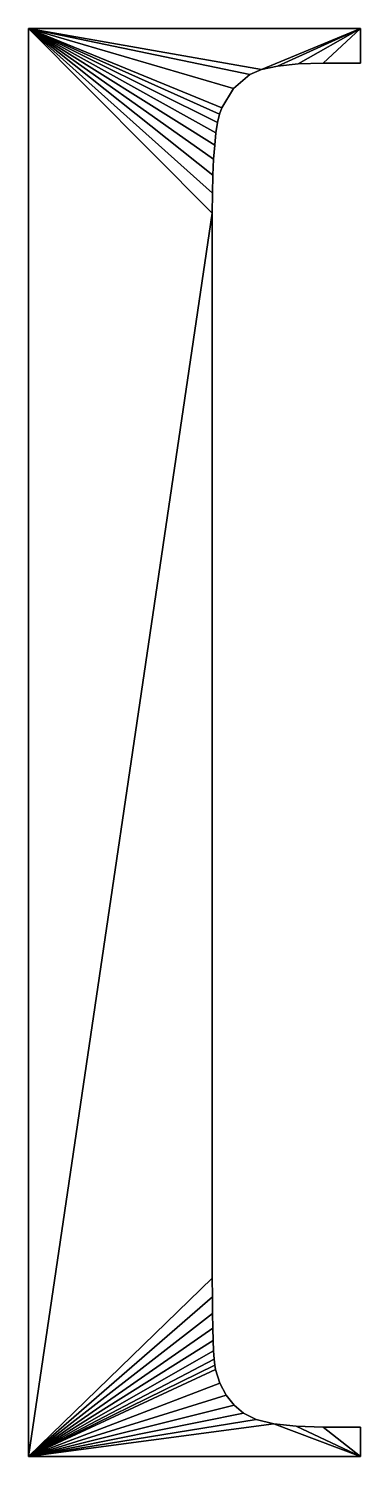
# Model space of a CAD drawing. Header units: metres. Extents: x 0.15 to 0.42, y -0.26 to 0.93.
import ezdxf

# ---------------------------------------------------------------- set-up
doc = ezdxf.new("R2010")
doc.units = ezdxf.units.M

msp = doc.modelspace()

# ---------------------------------------------------------------- meshes
at = {"layer": 'Armanisoft_0', "linetype": 'CONTINUOUS'}
mesh = msp.add_polyface(dxfattribs=at)
corners = [(0.147104, -0.257622), (0.147104, 0.932927), (0.42378, 0.932927), (0.42378, 0.903963), (0.392671, 0.903963), (0.371749, 0.903376), (0.354582, 0.901615), (0.34117, 0.898679), (0.331513, 0.894569), (0.317888, 0.882948), (0.30813, 0.866877), (0.306296, 0.861501), (0.304706, 0.854521), (0.303361, 0.845938), (0.302261, 0.835751), (0.301405, 0.823959), (0.300794, 0.810565), (0.300427, 0.795566), (0.300305, 0.778963), (0.300305, -0.108994), (0.300345, -0.124619), (0.300467, -0.138495), (0.30067, -0.150622), (0.300955, -0.160999), (0.30132, -0.169628), (0.301767, -0.176507), (0.302295, -0.181637), (0.302904, -0.185018), (0.306679, -0.196664), (0.311837, -0.206643), (0.318379, -0.214957), (0.326303, -0.221604), (0.336913, -0.226691), (0.351511, -0.230325), (0.370097, -0.232505), (0.392671, -0.233232), (0.42378, -0.233232), (0.42378, -0.257622), (0.147104, -0.257622), (0.285442, 1.747531), (-1.124436, -0.367287), (1.69532, -0.367287), (0.147104, -0.257622, 0.229421), (0.147104, 0.932927, 0.229421), (0.42378, 0.932927, 0.229421), (0.42378, 0.903963, 0.229421), (0.392671, 0.903963, 0.229421), (0.371749, 0.903376, 0.229421), (0.354582, 0.901615, 0.229421), (0.34117, 0.898679, 0.229421), (0.331513, 0.894569, 0.229421), (0.317888, 0.882948, 0.229421), (0.30813, 0.866877, 0.229421), (0.306296, 0.861501, 0.229421), (0.304706, 0.854521, 0.229421), (0.303361, 0.845938, 0.229421), (0.302261, 0.835751, 0.229421), (0.301405, 0.823959, 0.229421), (0.300794, 0.810565, 0.229421), (0.300427, 0.795566, 0.229421), (0.300305, 0.778963, 0.229421), (0.300305, -0.108994, 0.229421), (0.300345, -0.124619, 0.229421), (0.300467, -0.138495, 0.229421), (0.30067, -0.150622, 0.229421), (0.300955, -0.160999, 0.229421), (0.30132, -0.169628, 0.229421), (0.301767, -0.176507, 0.229421), (0.302295, -0.181637, 0.229421), (0.302904, -0.185018, 0.229421), (0.306679, -0.196664, 0.229421), (0.311837, -0.206643, 0.229421), (0.318379, -0.214957, 0.229421), (0.326303, -0.221604, 0.229421), (0.336913, -0.226691, 0.229421), (0.351511, -0.230325, 0.229421), (0.370097, -0.232505, 0.229421), (0.392671, -0.233232, 0.229421), (0.42378, -0.233232, 0.229421), (0.42378, -0.257622, 0.229421), (0.147104, -0.257622, 0.229421), (0.285442, 1.747531, 0.229421), (-1.124436, -0.367287, 0.229421), (1.69532, -0.367287, 0.229421), (0.147104, -0.257622), (0.147104, -0.257622, 0.229421), (0.147104, 0.932927), (0.147104, 0.932927, 0.229421), (0.42378, 0.932927), (0.42378, 0.932927, 0.229421), (0.42378, 0.903963), (0.42378, 0.903963, 0.229421), (0.392671, 0.903963), (0.392671, 0.903963, 0.229421), (0.371749, 0.903376), (0.371749, 0.903376, 0.229421), (0.354582, 0.901615), (0.354582, 0.901615, 0.229421), (0.34117, 0.898679), (0.34117, 0.898679, 0.229421), (0.331513, 0.894569), (0.331513, 0.894569, 0.229421), (0.317888, 0.882948), (0.317888, 0.882948, 0.229421), (0.30813, 0.866877), (0.30813, 0.866877, 0.229421), (0.306296, 0.861501), (0.306296, 0.861501, 0.229421), (0.304706, 0.854521), (0.304706, 0.854521, 0.229421), (0.303361, 0.845938), (0.303361, 0.845938, 0.229421), (0.302261, 0.835751), (0.302261, 0.835751, 0.229421), (0.301405, 0.823959), (0.301405, 0.823959, 0.229421), (0.300794, 0.810565), (0.300794, 0.810565, 0.229421), (0.300427, 0.795566), (0.300427, 0.795566, 0.229421), (0.300305, 0.778963), (0.300305, 0.778963, 0.229421), (0.300305, -0.108994), (0.300305, -0.108994, 0.229421), (0.300345, -0.124619), (0.300345, -0.124619, 0.229421), (0.300467, -0.138495), (0.300467, -0.138495, 0.229421), (0.30067, -0.150622), (0.30067, -0.150622, 0.229421), (0.300955, -0.160999), (0.300955, -0.160999, 0.229421), (0.30132, -0.169628), (0.30132, -0.169628, 0.229421), (0.301767, -0.176507), (0.301767, -0.176507, 0.229421), (0.302295, -0.181637), (0.302295, -0.181637, 0.229421), (0.302904, -0.185018), (0.302904, -0.185018, 0.229421), (0.306679, -0.196664), (0.306679, -0.196664, 0.229421), (0.311837, -0.206643), (0.311837, -0.206643, 0.229421), (0.318379, -0.214957), (0.318379, -0.214957, 0.229421), (0.326303, -0.221604), (0.326303, -0.221604, 0.229421), (0.336913, -0.226691), (0.336913, -0.226691, 0.229421), (0.351511, -0.230325), (0.351511, -0.230325, 0.229421), (0.370097, -0.232505), (0.370097, -0.232505, 0.229421), (0.392671, -0.233232), (0.392671, -0.233232, 0.229421), (0.42378, -0.233232), (0.42378, -0.233232, 0.229421), (0.42378, -0.257622), (0.42378, -0.257622, 0.229421)]
mesh.append_faces([[corners[k] for k in face] for face in [(4, 2, 3), (5, 2, 4), (6, 2, 5), (7, 1, 2), (7, 2, 6), (8, 1, 7), (9, 1, 8), (10, 1, 9), (11, 1, 10), (12, 1, 11), (13, 1, 12), (14, 1, 13), (15, 1, 14), (16, 1, 15), (17, 1, 16), (18, 0, 1), (18, 1, 17), (19, 0, 18), (20, 0, 19), (21, 0, 20), (22, 0, 21), (23, 0, 22), (24, 0, 23), (25, 0, 24), (26, 0, 25), (27, 0, 26), (28, 0, 27), (29, 0, 28), (30, 0, 29), (31, 0, 30), (32, 0, 31), (33, 0, 32), (37, 0, 33), (37, 33, 34), (37, 34, 35), (37, 35, 36), (46, 45, 44), (47, 46, 44), (48, 47, 44), (49, 44, 43), (49, 48, 44), (50, 49, 43), (51, 50, 43), (52, 51, 43), (53, 52, 43), (54, 53, 43), (55, 54, 43), (56, 55, 43), (57, 56, 43), (58, 57, 43), (59, 58, 43), (60, 43, 42), (60, 59, 43), (61, 60, 42), (62, 61, 42), (63, 62, 42), (64, 63, 42), (65, 64, 42), (66, 65, 42), (67, 66, 42), (68, 67, 42), (69, 68, 42), (70, 69, 42), (71, 70, 42), (72, 71, 42), (73, 72, 42), (74, 73, 42), (75, 74, 42), (79, 75, 42), (79, 76, 75), (79, 77, 76), (79, 78, 77), (86, 84, 85, 87), (88, 86, 87, 89), (90, 88, 89, 91), (92, 90, 91, 93), (94, 92, 93, 95), (96, 94, 95, 97), (98, 96, 97, 99), (100, 98, 99, 101), (102, 100, 101, 103), (104, 102, 103, 105), (106, 104, 105, 107), (108, 106, 107, 109), (110, 108, 109, 111), (112, 110, 111, 113), (114, 112, 113, 115), (116, 114, 115, 117), (118, 116, 117, 119), (120, 118, 119, 121), (122, 120, 121, 123), (124, 122, 123, 125), (126, 124, 125, 127), (128, 126, 127, 129), (130, 128, 129, 131), (132, 130, 131, 133), (134, 132, 133, 135), (136, 134, 135, 137), (138, 136, 137, 139), (140, 138, 139, 141), (142, 140, 141, 143), (144, 142, 143, 145), (146, 144, 145, 147), (148, 146, 147, 149), (150, 148, 149, 151), (152, 150, 151, 153), (154, 152, 153, 155), (156, 154, 155, 157), (158, 156, 157, 159), (84, 158, 159, 85)]])

doc.saveas('drawing.dxf')
